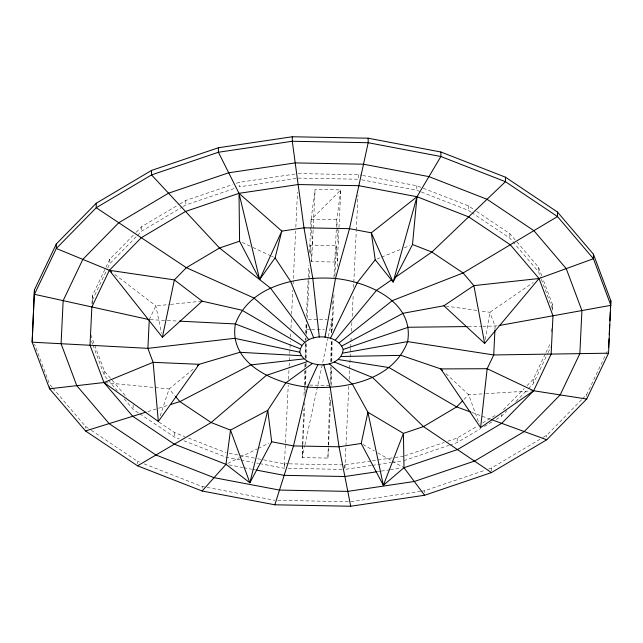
<?xml version="1.0" encoding="UTF-8"?>
<svg xmlns="http://www.w3.org/2000/svg" width="643" height="643" viewBox="0 0 643 643"><rect width="100%" height="100%" fill="white"/><g stroke="black" fill="none" stroke-linecap="round" stroke-linejoin="round"><path stroke-width="0.48" stroke-dasharray="3.21 2.41" d="M305.023 392.68L305.136 385.736M305.152 384.739L305.385 370.842M305.457 366.872L305.521 362.901M305.586 358.931L305.891 341.063M305.907 340.067L305.939 338.081M306.02 333.122L306.237 320.214M305.947 370.111L305.698 385.004L308.664 385.061M306.02 366.14L306.068 363.166M306.148 358.199L306.414 342.317M306.55 334.376L306.872 324.394M330.55 403.097L330.598 400.123L328.533 445.101M330.864 384.241L331.153 367.362M331.249 361.406L331.619 339.568M331.732 332.616L332.961 298.722M331.394 385.495L331.692 367.627M331.796 361.671L332.142 340.822M302.564 445.575L302.21 457.607L327.906 458.097L328.485 446.097M302.596 444.57L303.617 409.47M304.026 395.437L304.292 386.411M304.324 385.406L304.822 368.359M304.846 367.354L304.935 364.348M305.144 357.331L305.61 341.288M305.642 340.284L305.698 338.274M305.843 333.259L306.172 322.231M327.906 458.097L328.26 446.065M328.284 445.06L329.779 393.918M330.164 380.881L330.574 366.848M330.719 361.832L331.362 339.769M331.571 332.752L331.949 319.716L327.994 319.643M91.981 303.584L92.351 295.748L109.808 259.145L135.448 232.999M92.166 304.179L92.351 295.748M259.651 463.611L284.238 468.273L288.233 385.221M288.522 379.217L289.093 367.209M289.141 366.205L289.72 354.197M289.768 353.2L290.347 341.192M290.54 337.189L290.781 332.182M290.974 328.179L291.408 319.177M291.641 314.17L292.798 290.154M293.087 284.15L295.635 231.118M295.828 227.116L297.508 192.088M306.398 316.243L308.841 265.503M309.46 252.57L311.035 219.745L315.094 189.42L340.79 189.91L337.326 262.071L311.63 261.58L310.682 245.136L336.377 245.626L337.583 266.652M307.161 318.373L309.524 269.216M310.248 254.162L310.682 245.136M302.789 445.607L302.21 457.607L304.742 445.872M302.837 444.61L304.854 402.606M311.63 261.58L313.173 229.414M313.221 228.418L315.094 189.42M333.966 277.728L336.755 219.745L340.79 189.91L311.035 219.745L312.45 244.412M334.014 294.783L332.327 329.907L328.372 329.827M334.931 275.726L336.377 245.626M371.365 465.484L344.817 469.43L348.86 385.374M349.141 379.37L349.623 369.363M349.671 368.367L350.636 348.353M350.684 347.349L350.925 342.349M350.974 341.345L351.215 336.345M351.456 331.338L351.882 322.336M352.171 316.332L353.232 294.317M353.57 287.308L353.763 283.306M353.811 282.309L356.262 231.271M356.31 230.274L357.99 195.247M494.965 329.216L495.11 326.242L489.886 312.265L480.096 310.882M551.164 331.965L551.348 328.051M552.2 310.416L552.482 304.533L542.748 278.491M485.312 339.528L489.886 312.265L533.312 282.446M304.951 444.892L328.155 337.318M328.364 336.337L331.949 319.716M160.187 415.884L169.125 388.967L194.516 368.093M92.351 300.257L107.252 269.015M107.678 268.123L109.808 263.654L136.83 236.094M149.272 319.635L155.831 305.883L169.631 304.477M526.955 385.704L533.192 379.346L545.537 353.457M545.963 352.565L550.649 342.743M528.345 388.806L533.192 383.855L547.667 353.505M548.093 352.613L550.649 347.252M582.486 398.821L586.689 394.529L607.691 350.475M136.139 232.292L141.685 226.633L179.027 204.466M137.522 235.386L141.685 231.15L182.419 206.966M463.973 399.44L468.634 394.689L484.637 393.717M503.397 409.728L524.182 388.533M496.227 419.389L501.315 416.367L506.861 410.708M515.871 401.521L527.654 389.513M543.303 437.304L546.759 435.255L581.786 399.536M179.871 203.968L185.819 200.439L232.637 184.565M183.271 206.467L185.819 204.956L234.51 188.439M447.817 441.227L457.181 438.044L477.556 425.955M482.644 422.933L497.071 414.373M449.69 445.101L457.181 442.561L480.948 428.455M484.34 426.438L492.827 421.406M488.648 469.028L491.469 468.072L542.435 437.819M227.791 463.442L239.437 457.695M240.329 457.253L257.353 448.854M258.245 448.412L268.999 443.107M377.039 259.033L380.672 257.546M381.58 257.168L400.677 249.347M404.31 247.86L409.768 245.626M236.383 183.295L239.196 182.339L296.214 173.859M404.744 455.831L444.072 442.497M403.804 460.661L448.758 445.422M421.647 491.18L424.605 490.746L484.878 470.306M147.818 411.592L167.638 405.428M497.071 325.888L483.134 326.387M296.214 178.376L239.196 186.856L239.196 182.339M289.205 463.852L344.817 464.913L371.365 460.967M372.345 460.822L393.974 457.607M394.955 457.462L403.804 456.144M372.345 465.339L391.024 462.558M392.005 462.413L402.823 460.806M377.385 471.681L380.334 471.247M381.323 471.094L389.208 469.929M390.188 469.776L401.031 468.168M420.667 491.332L350.708 501.733L276.82 500.318M170.62 304.372L201.179 301.262M485.642 393.661L532.653 390.815M468.168 326.556L482.137 326.395M311.035 219.745L336.755 219.745L338.17 244.412M298.183 173.57L358.762 174.727L361.712 175.29M298.183 178.087L358.762 179.244L358.762 174.727M308.23 319.266L327.014 319.619M306.639 329.417L310.585 329.489M311.574 329.505L324.426 329.755M309.653 385.077L330.406 385.47M263.582 459.841L284.238 463.756L288.217 463.836M288.217 468.353L342.832 469.39M150.269 319.684L166.296 320.487M167.293 320.544L177.307 321.042M104.946 382.649L169.125 388.967L174.84 395.662M445.824 306.052L479.115 310.746M362.692 175.475L416.793 185.731L422.322 187.885M361.712 179.799L416.793 190.248L420.474 191.686M229.157 453.315L256.702 458.539M257.682 458.724L262.601 459.657M239.976 459.882L226.207 457.269L182.942 440.391M240.956 460.066L252.763 462.301M256.702 463.048L258.663 463.426M228.956 464.889L242.757 467.501M243.745 467.694L251.63 469.189M252.619 469.374L255.576 469.937M144.104 463.86L202.119 486.494L206.049 487.241M207.038 487.426L274.826 500.278M471.673 412.38L490.44 419.228M423.239 188.246L468.337 205.84L475.812 210.848M421.398 192.04L468.337 210.349L470.829 212.021M158.877 422.073L174.663 432.651L184.782 436.597M188.463 438.036L226.207 452.752M139.772 413.787L174.663 437.16L179.26 438.96M91.306 430.312L137.554 461.304L139.427 462.036M242.242 242.451L252.008 247.033M252.9 247.451L270.663 255.785M271.547 256.203L273.323 257.031M362.941 444.482L374.29 450.912M377.787 452.889L403.113 467.236M476.648 211.402L509.875 233.666L516.257 241.149M471.665 212.576L509.875 238.183L538.577 271.852L541.012 278.363M124.195 398.853L133.125 409.334L138.936 413.224M52.782 388.034L85.519 426.438L90.478 429.765M114.864 274.521L155.831 305.883L161.57 333.339M445.953 373.671L468.634 394.689L479.244 423.85M516.892 241.897L538.577 267.335L542.403 277.567M90.864 334.882L104.423 371.148L126.743 397.334M92.954 344.978L104.423 375.665L107.614 379.402M108.249 380.158L117.179 390.631M52.139 387.279L49.567 384.273L34.585 344.19M541.358 279.287L552.482 309.05L552.482 304.533M91.563 341.256L92.608 344.045M586.689 394.529L586.689 396.337M546.759 435.255L546.759 437.055M538.577 267.335L538.577 271.852M533.192 379.346L533.192 383.855M509.875 233.666L509.875 238.183M501.315 414.558L501.315 416.367M491.469 468.072L491.469 470.78M468.337 205.84L468.337 210.349M457.181 438.044L457.181 442.561M424.605 490.746L424.605 492.546M416.793 185.731L416.793 190.248M344.817 464.913L344.817 469.43M284.238 463.756L284.238 468.273M202.119 486.494L202.119 488.294M185.819 200.439L185.819 204.956M174.663 432.651L174.663 437.16M141.685 226.633L141.685 231.15M137.554 461.304L137.554 464.013M133.125 404.817L133.125 409.334M109.808 259.145L109.808 263.654M104.423 371.148L104.423 375.665M85.519 426.438L85.519 428.246"/><path stroke-width="0.96" d="M34.449 289.808L32.15 342.18L49.567 388.782L85.519 430.955L137.554 465.821L202.119 491.003L274.826 504.795L350.708 506.242L424.605 495.255L491.469 472.581L546.759 439.764L586.689 399.046L608.551 353.192L610.85 300.82L593.433 254.218L557.481 212.045L505.446 177.179L440.881 151.997L368.174 138.205L292.292 136.758L218.395 147.745L151.531 170.419L96.241 203.236L56.311 243.954L34.449 289.808L32.15 342.18L147.89 348.353L234.695 338.314L299.799 352.219C305.859 369.773 341.256 369.122 343.201 349.454C337.141 331.909 301.744 332.56 299.799 352.219M494.917 330.205L493.728 354.96L487.169 368.712L480.61 427.611L533.65 390.759L551.139 354.076L552.98 315.793L539.043 278.507L510.285 244.766L468.659 216.876L417.002 196.726L358.842 185.698L298.135 184.541L239.019 193.326L185.522 211.467L141.291 237.717L109.35 270.293L91.861 306.976L90.02 345.267L103.957 382.545L132.715 416.286L174.341 444.176L225.998 464.326L249.87 482.789L271.684 441.781L267.777 410.306L285.685 382.963L312.546 363.383M608.6 347.678L609.034 338.708M609.218 334.722L609.701 324.747M609.894 320.761L610.32 311.791M610.512 307.796L610.85 300.82M218.395 147.745L218.395 152.254L239.019 193.326L281.803 231.102L303.97 227.807L349.503 228.675L371.316 232.814L393.13 282.084L417.002 196.726L371.316 232.814L375.223 259.78L393.13 282.084L412.501 244.501L417.002 196.726L440.881 156.506L440.881 151.997M325.004 337.262L335.501 278.475L349.503 228.675L368.174 142.722L368.174 138.205M56.311 243.954L56.311 248.471L109.35 270.293L162.39 337.262L174.366 279.906L186.349 267.689L219.52 248.005L239.574 241.197L239.019 193.326L259.635 279.536L275.1 257.867L281.803 231.102L259.635 279.536L239.574 241.197M586.689 399.046L533.65 390.759L501.709 423.335L457.478 449.586L403.981 467.726L383.365 485.336L361.197 443.493L367.9 412.219L352.428 384.233L329.232 363.705M274.826 504.795L293.497 445.92L307.499 387.094L317.996 364.42M330.454 338.298L357.315 282.607L375.223 259.78M49.567 386.973L49.567 388.782L103.957 382.545L158.339 421.454L199.129 364.3L239.919 352.292L301.109 355.716M335.292 340.187L376.685 290.162L391.507 279.93M341.891 345.966L403.081 313.278L443.871 305.779L484.661 343.418L539.043 278.507L593.433 258.727L593.433 254.218M202.119 491.003L225.998 464.326L230.499 430.095L267.777 410.306L249.87 482.789L230.499 430.095L211.129 422.539L179.911 401.618L175.475 396.409M462.647 400.798L456.651 406.906L423.48 426.59L403.426 433.398L367.9 412.219L383.365 485.336L403.426 433.398L403.981 467.726L424.605 495.255M162.39 337.262L202.167 301.165L241.945 310.199L301.607 345.195M197.594 365.57L199.129 364.3L153.114 362.33L103.957 382.545M339.199 342.799L392.294 300.627L463.089 272.978L557.481 216.562L557.481 212.045M394.802 277.655L431.871 252.056L505.446 181.696L505.446 177.179M443.871 305.779L473.875 285.629L539.043 278.507M137.554 465.821L211.129 422.539L266.315 375.408L307.708 361.495M343.201 349.454L408.305 327.255L467.172 326.572M85.519 430.955L145.929 412.179M170.475 404.551L179.911 401.618L250.706 364.943L303.801 358.882M499.032 325.535L610.85 305.337L593.433 258.727L557.481 216.562L505.446 181.696L440.881 156.506L368.174 142.722L292.292 141.267L218.395 152.254L151.531 174.928L96.241 207.745L56.311 248.471L34.449 294.317L149.272 319.635L147.89 348.353L153.114 362.33L158.339 421.454M343.032 353.047L407.614 341.618L493.728 354.96L608.551 353.192M361.197 443.493L339.03 446.789L293.497 445.92L271.684 441.781M376.396 471.825L344.865 476.519L284.158 475.354L256.557 470.121M341.393 356.487L401.055 355.37L440.833 368.921L487.169 368.712L533.65 390.759M179.309 321.146L235.386 323.951L299.968 348.635M338.395 359.541L389.079 367.587L456.651 406.906L470.732 412.042M491.381 419.574L546.759 439.764M412.501 244.501L431.871 252.056L463.089 272.978L473.875 285.629L484.661 343.418M334.247 362.001L372.49 377.433L423.48 426.59L491.469 472.581M202.167 301.165L174.366 279.906L109.35 270.293L111.713 272.11M304.605 342.14L253.921 297.982L186.349 267.689L96.241 207.745L96.241 203.236M442.296 370.28L440.833 368.921L480.61 427.611M308.753 339.681L270.51 288.136L219.52 248.005L151.531 174.928L151.531 170.419M275.1 257.867L290.572 281.337L313.768 337.977M323.694 364.525L330.261 387.528L339.03 446.789L350.708 506.242M319.306 337.157L312.739 278.041L303.97 227.807L292.292 141.267L292.292 136.758M63.151 300.651L61.085 343.724L76.766 385.663L109.117 423.616L155.952 455.003L214.063 477.669L279.496 490.079L347.791 491.381L414.293 481.494L474.478 461.087L524.23 431.549L560.174 394.898L579.849 353.634L581.915 310.561L566.234 268.621L533.883 230.668L487.048 199.282L428.937 176.616L363.504 164.206L295.209 162.904L228.707 172.79L168.522 193.197L118.77 222.735L82.826 259.386L63.151 300.651M235.386 323.951C228.402 363.986 275.124 383.678 307.499 387.094C344.351 389.754 393.138 380.664 407.614 341.618C414.598 301.583 367.876 281.891 335.501 278.475C298.649 275.815 249.862 284.905 235.386 323.951"/></g></svg>
